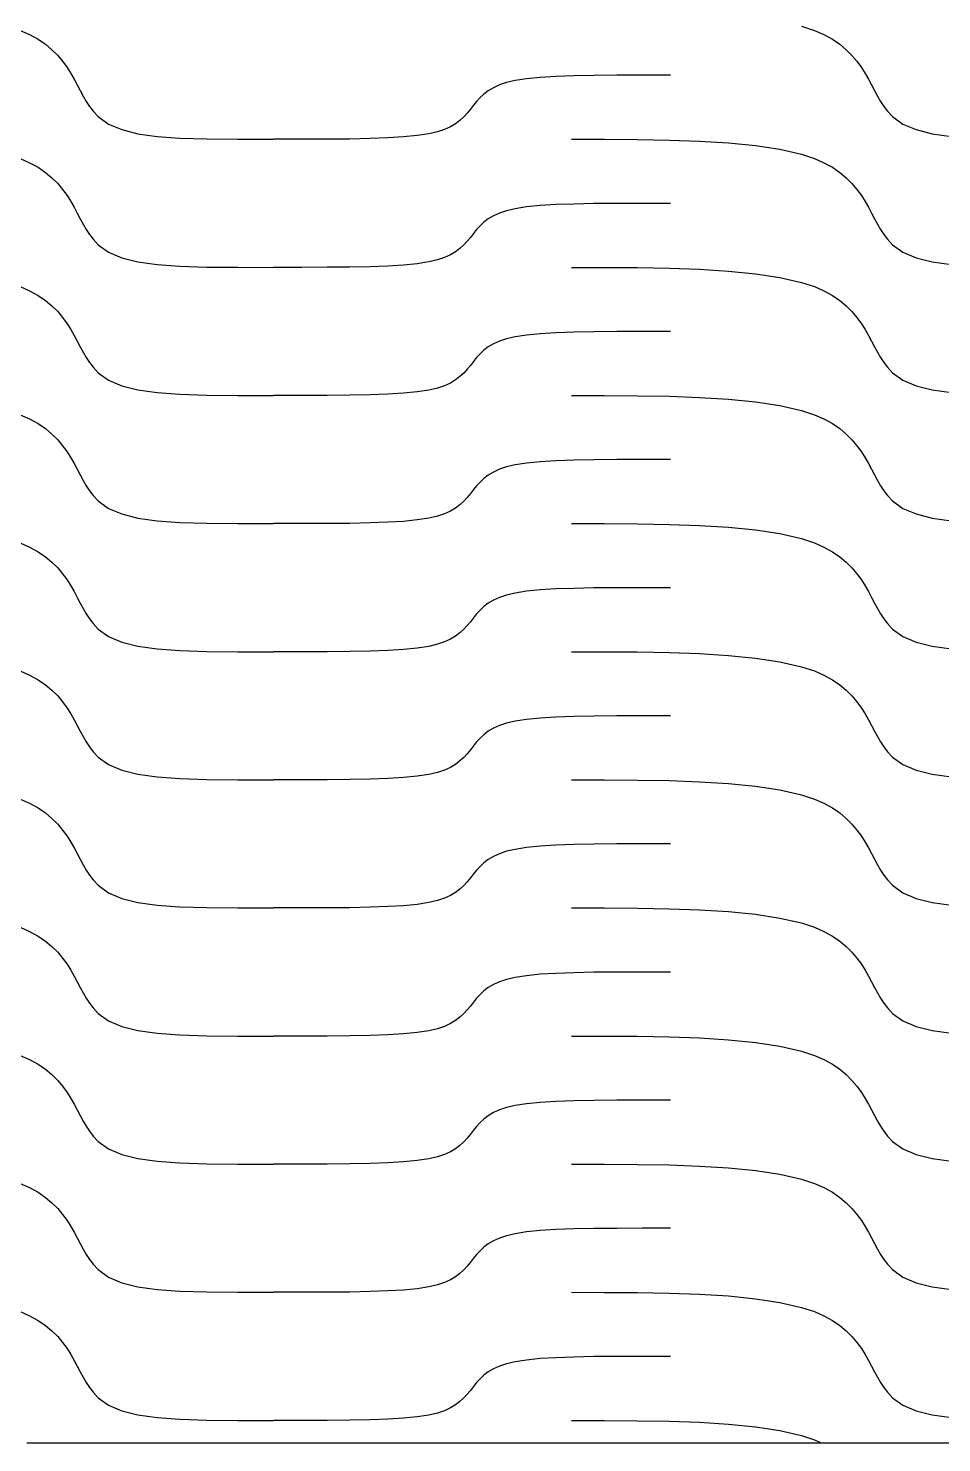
# Model space of a CAD drawing. Extents: x -53 to 53, y -74 to 74.
# Drawn here: x 3.99 to 28.14, y -73.79 to -36.39 of the extents above; entities that cross this region are included whole.
import ezdxf

# ---------------------------------------------------------------- set-up
doc = ezdxf.new("R2010")
doc.units = 0
doc.header["$MEASUREMENT"] = 0
doc.layers.get('0').update_dxf_attribs({"linetype": 'CONTINUOUS'})

msp = doc.modelspace()

# ---------------------------------------------------------------- linework, layer by layer
for p, q in [((3.775, -36.448), (4.029, -36.558)), ((4.029, -36.558), (4.252, -36.681)), ((24.434, -36.336), (24.775, -36.448)), ((24.775, -36.448), (25.029, -36.558)), ((25.029, -36.558), (25.252, -36.681)), ((4.252, -36.681), (4.448, -36.815)), ((4.448, -36.815), (4.62, -36.958)), ((4.62, -36.958), (4.77, -37.109)), ((25.252, -36.681), (25.448, -36.815)), ((25.448, -36.815), (25.62, -36.958)), ((25.62, -36.958), (25.77, -37.109)), ((4.77, -37.109), (4.902, -37.265)), ((4.902, -37.265), (5.018, -37.427)), ((25.77, -37.109), (25.902, -37.265)), ((25.902, -37.265), (26.018, -37.427)), ((5.018, -37.427), (5.117, -37.585)), ((5.117, -37.585), (5.205, -37.737)), ((5.205, -37.737), (5.287, -37.889)), ((17.168, -37.729), (16.861, -37.776)), ((17.527, -37.693), (17.168, -37.729)), ((17.941, -37.667), (17.527, -37.693)), ((18.413, -37.65), (17.941, -37.667)), ((18.948, -37.64), (18.413, -37.65)), ((19.55, -37.635), (18.948, -37.64)), ((20.222, -37.633), (19.55, -37.635)), ((20.969, -37.632), (20.222, -37.633)), ((26.018, -37.427), (26.117, -37.585)), ((26.117, -37.585), (26.205, -37.737)), ((26.205, -37.737), (26.287, -37.889)), ((5.287, -37.889), (5.367, -38.039)), ((5.367, -38.039), (5.446, -38.184)), ((16.038, -38.132), (15.937, -38.226)), ((16.155, -38.043), (16.038, -38.132)), ((16.29, -37.962), (16.155, -38.043)), ((16.448, -37.89), (16.29, -37.962)), ((16.633, -37.829), (16.448, -37.89)), ((16.861, -37.776), (16.633, -37.829)), ((26.287, -37.889), (26.367, -38.039)), ((26.367, -38.039), (26.446, -38.184)), ((5.446, -38.184), (5.527, -38.324)), ((5.527, -38.324), (5.614, -38.457)), ((5.614, -38.457), (5.708, -38.581)), ((15.762, -38.427), (15.681, -38.531)), ((15.846, -38.325), (15.762, -38.427)), ((15.937, -38.226), (15.846, -38.325)), ((26.446, -38.184), (26.527, -38.324)), ((26.527, -38.324), (26.614, -38.457)), ((26.614, -38.457), (26.708, -38.581)), ((5.708, -38.581), (5.844, -38.726)), ((5.844, -38.726), (6.118, -38.923)), ((15.405, -38.827), (15.289, -38.915)), ((15.507, -38.733), (15.405, -38.827)), ((15.598, -38.634), (15.507, -38.733)), ((15.681, -38.531), (15.598, -38.634)), ((26.708, -38.581), (26.844, -38.726)), ((26.844, -38.726), (27.118, -38.923)), ((6.118, -38.923), (6.463, -39.071)), ((6.463, -39.071), (6.887, -39.178)), ((6.887, -39.178), (7.397, -39.249)), ((7.397, -39.249), (8.003, -39.293)), ((13.916, -39.266), (13.502, -39.291)), ((14.275, -39.23), (13.916, -39.266)), ((14.582, -39.183), (14.275, -39.23)), ((14.811, -39.13), (14.582, -39.183)), ((14.995, -39.068), (14.811, -39.13)), ((15.153, -38.996), (14.995, -39.068)), ((15.289, -38.915), (15.153, -38.996)), ((27.118, -38.923), (27.463, -39.071)), ((27.463, -39.071), (27.887, -39.178)), ((27.887, -39.178), (28.397, -39.249)), ((8.003, -39.293), (8.712, -39.316)), ((8.712, -39.316), (9.533, -39.325)), ((9.533, -39.325), (10.475, -39.326)), ((11.221, -39.326), (10.475, -39.326)), ((11.893, -39.324), (11.221, -39.326)), ((12.495, -39.319), (11.893, -39.324)), ((13.03, -39.308), (12.495, -39.319)), ((13.502, -39.291), (13.03, -39.308)), ((18.356, -39.326), (19.229, -39.327)), ((19.229, -39.327), (20.092, -39.332)), ((20.092, -39.332), (20.933, -39.347)), ((20.933, -39.347), (21.741, -39.376)), ((21.741, -39.376), (22.506, -39.423)), ((22.506, -39.423), (23.217, -39.494)), ((23.217, -39.494), (23.863, -39.592)), ((23.863, -39.592), (24.434, -39.723)), ((3.775, -39.835), (4.029, -39.945)), ((4.029, -39.945), (4.252, -40.068)), ((24.434, -39.723), (24.775, -39.835)), ((24.775, -39.835), (25.029, -39.945)), ((25.029, -39.945), (25.252, -40.068)), ((4.252, -40.068), (4.448, -40.202)), ((4.448, -40.202), (4.62, -40.345)), ((4.62, -40.345), (4.77, -40.496)), ((25.252, -40.068), (25.448, -40.202)), ((25.448, -40.202), (25.62, -40.345)), ((25.62, -40.345), (25.77, -40.496)), ((4.77, -40.496), (4.902, -40.653)), ((4.902, -40.653), (5.018, -40.814)), ((25.77, -40.496), (25.902, -40.653)), ((25.902, -40.653), (26.018, -40.814)), ((5.018, -40.814), (5.117, -40.972)), ((5.117, -40.972), (5.205, -41.125)), ((5.205, -41.125), (5.287, -41.277)), ((17.168, -41.116), (16.861, -41.163)), ((17.527, -41.08), (17.168, -41.116)), ((17.941, -41.055), (17.527, -41.08)), ((18.413, -41.038), (17.941, -41.055)), ((18.948, -41.027), (18.413, -41.038)), ((19.55, -41.022), (18.948, -41.027)), ((20.222, -41.02), (19.55, -41.022)), ((20.969, -41.02), (20.222, -41.02)), ((26.018, -40.814), (26.117, -40.972)), ((26.117, -40.972), (26.205, -41.125)), ((26.205, -41.125), (26.287, -41.277)), ((5.287, -41.277), (5.367, -41.426)), ((5.367, -41.426), (5.446, -41.571)), ((16.155, -41.431), (16.038, -41.519)), ((16.29, -41.35), (16.155, -41.431)), ((16.448, -41.278), (16.29, -41.35)), ((16.633, -41.216), (16.448, -41.278)), ((16.861, -41.163), (16.633, -41.216)), ((26.287, -41.277), (26.367, -41.426)), ((26.367, -41.426), (26.446, -41.571)), ((5.446, -41.571), (5.527, -41.711)), ((5.527, -41.711), (5.614, -41.844)), ((5.614, -41.844), (5.708, -41.969)), ((15.762, -41.815), (15.681, -41.919)), ((15.846, -41.712), (15.762, -41.815)), ((15.937, -41.613), (15.846, -41.712)), ((16.038, -41.519), (15.937, -41.613)), ((26.446, -41.571), (26.527, -41.711)), ((26.527, -41.711), (26.614, -41.844)), ((26.614, -41.844), (26.708, -41.969)), ((5.708, -41.969), (5.844, -42.113)), ((5.844, -42.113), (6.118, -42.31)), ((15.405, -42.215), (15.289, -42.303)), ((15.507, -42.12), (15.405, -42.215)), ((15.598, -42.021), (15.507, -42.12)), ((15.681, -41.919), (15.598, -42.021)), ((26.708, -41.969), (26.844, -42.113)), ((26.844, -42.113), (27.118, -42.31)), ((6.118, -42.31), (6.463, -42.459)), ((6.463, -42.459), (6.887, -42.565)), ((6.887, -42.565), (7.397, -42.637)), ((14.275, -42.618), (13.916, -42.653)), ((14.582, -42.57), (14.275, -42.618)), ((14.811, -42.518), (14.582, -42.57)), ((14.995, -42.456), (14.811, -42.518)), ((15.153, -42.384), (14.995, -42.456)), ((15.289, -42.303), (15.153, -42.384)), ((27.118, -42.31), (27.463, -42.459)), ((27.463, -42.459), (27.887, -42.565)), ((27.887, -42.565), (28.397, -42.637)), ((7.397, -42.637), (8.003, -42.681)), ((8.003, -42.681), (8.712, -42.704)), ((8.712, -42.704), (9.533, -42.712)), ((9.533, -42.712), (10.475, -42.714)), ((11.221, -42.713), (10.475, -42.714)), ((11.893, -42.711), (11.221, -42.713)), ((12.495, -42.706), (11.893, -42.711)), ((13.03, -42.696), (12.495, -42.706)), ((13.502, -42.679), (13.03, -42.696)), ((13.916, -42.653), (13.502, -42.679)), ((18.356, -42.713), (19.229, -42.714)), ((19.229, -42.714), (20.092, -42.72)), ((20.092, -42.72), (20.933, -42.734)), ((20.933, -42.734), (21.741, -42.763)), ((21.741, -42.763), (22.506, -42.81)), ((22.506, -42.81), (23.217, -42.881)), ((23.217, -42.881), (23.863, -42.98)), ((23.863, -42.98), (24.434, -43.111)), ((3.775, -43.223), (4.029, -43.333)), ((4.029, -43.333), (4.252, -43.456)), ((24.434, -43.111), (24.775, -43.223)), ((24.775, -43.223), (25.029, -43.333)), ((25.029, -43.333), (25.252, -43.456)), ((4.252, -43.456), (4.448, -43.59)), ((4.448, -43.59), (4.62, -43.733)), ((4.62, -43.733), (4.77, -43.884)), ((25.252, -43.456), (25.448, -43.59)), ((25.448, -43.59), (25.62, -43.733)), ((25.62, -43.733), (25.77, -43.884)), ((4.77, -43.884), (4.902, -44.04)), ((4.902, -44.04), (5.018, -44.202)), ((25.77, -43.884), (25.902, -44.04)), ((25.902, -44.04), (26.018, -44.202)), ((5.018, -44.202), (5.117, -44.36)), ((5.117, -44.36), (5.205, -44.512)), ((17.527, -44.468), (17.168, -44.503)), ((17.941, -44.442), (17.527, -44.468)), ((18.413, -44.425), (17.941, -44.442)), ((18.948, -44.415), (18.413, -44.425)), ((19.55, -44.41), (18.948, -44.415)), ((20.222, -44.408), (19.55, -44.41)), ((20.969, -44.407), (20.222, -44.408)), ((26.018, -44.202), (26.117, -44.36)), ((26.117, -44.36), (26.205, -44.512)), ((5.205, -44.512), (5.287, -44.664)), ((5.287, -44.664), (5.367, -44.814)), ((5.367, -44.814), (5.446, -44.959)), ((16.155, -44.818), (16.038, -44.906)), ((16.29, -44.737), (16.155, -44.818)), ((16.448, -44.665), (16.29, -44.737)), ((16.633, -44.603), (16.448, -44.665)), ((16.861, -44.551), (16.633, -44.603)), ((17.168, -44.503), (16.861, -44.551)), ((26.205, -44.512), (26.287, -44.664)), ((26.287, -44.664), (26.367, -44.814)), ((26.367, -44.814), (26.446, -44.959)), ((5.446, -44.959), (5.527, -45.099)), ((5.527, -45.099), (5.614, -45.232)), ((5.614, -45.232), (5.708, -45.356)), ((15.762, -45.202), (15.681, -45.306)), ((15.846, -45.1), (15.762, -45.202)), ((15.937, -45.001), (15.846, -45.1)), ((16.038, -44.906), (15.937, -45.001)), ((26.446, -44.959), (26.527, -45.099)), ((26.527, -45.099), (26.614, -45.232)), ((26.614, -45.232), (26.708, -45.356)), ((5.708, -45.356), (5.844, -45.501)), ((5.844, -45.501), (6.118, -45.698)), ((15.405, -45.602), (15.289, -45.69)), ((15.507, -45.508), (15.405, -45.602)), ((15.598, -45.408), (15.507, -45.508)), ((15.681, -45.306), (15.598, -45.408)), ((26.708, -45.356), (26.844, -45.501)), ((26.844, -45.501), (27.118, -45.698)), ((6.118, -45.698), (6.463, -45.846)), ((6.463, -45.846), (6.887, -45.953)), ((6.887, -45.953), (7.397, -46.024)), ((14.582, -45.958), (14.275, -46.005)), ((14.811, -45.905), (14.582, -45.958)), ((14.995, -45.843), (14.811, -45.905)), ((15.153, -45.771), (14.995, -45.843)), ((15.289, -45.69), (15.153, -45.771)), ((27.118, -45.698), (27.463, -45.846)), ((27.463, -45.846), (27.887, -45.953)), ((27.887, -45.953), (28.397, -46.024)), ((7.397, -46.024), (8.003, -46.068)), ((8.003, -46.068), (8.712, -46.091)), ((8.712, -46.091), (9.533, -46.1)), ((9.533, -46.1), (10.475, -46.101)), ((11.221, -46.101), (10.475, -46.101)), ((11.893, -46.099), (11.221, -46.101)), ((12.495, -46.094), (11.893, -46.099)), ((13.03, -46.083), (12.495, -46.094)), ((13.502, -46.066), (13.03, -46.083)), ((13.916, -46.041), (13.502, -46.066)), ((14.275, -46.005), (13.916, -46.041)), ((18.356, -46.101), (19.229, -46.102)), ((19.229, -46.102), (20.092, -46.107)), ((20.092, -46.107), (20.933, -46.122)), ((20.933, -46.122), (21.741, -46.15)), ((21.741, -46.15), (22.506, -46.198)), ((22.506, -46.198), (23.217, -46.268)), ((23.217, -46.268), (23.863, -46.367)), ((23.863, -46.367), (24.434, -46.498)), ((3.775, -46.61), (4.029, -46.72)), ((4.029, -46.72), (4.252, -46.843)), ((24.434, -46.498), (24.775, -46.61)), ((24.775, -46.61), (25.029, -46.72)), ((25.029, -46.72), (25.252, -46.843)), ((4.252, -46.843), (4.448, -46.977)), ((4.448, -46.977), (4.62, -47.12)), ((4.62, -47.12), (4.77, -47.271)), ((25.252, -46.843), (25.448, -46.977)), ((25.448, -46.977), (25.62, -47.12)), ((25.62, -47.12), (25.77, -47.271)), ((4.77, -47.271), (4.902, -47.428)), ((4.902, -47.428), (5.018, -47.589)), ((25.77, -47.271), (25.902, -47.428)), ((25.902, -47.428), (26.018, -47.589)), ((5.018, -47.589), (5.117, -47.747)), ((5.117, -47.747), (5.205, -47.9)), ((17.527, -47.855), (17.168, -47.891)), ((17.941, -47.83), (17.527, -47.855)), ((18.413, -47.813), (17.941, -47.83)), ((18.948, -47.802), (18.413, -47.813)), ((19.55, -47.797), (18.948, -47.802)), ((20.222, -47.795), (19.55, -47.797)), ((20.969, -47.795), (20.222, -47.795)), ((26.018, -47.589), (26.117, -47.747)), ((26.117, -47.747), (26.205, -47.9)), ((5.205, -47.9), (5.287, -48.052)), ((5.287, -48.052), (5.367, -48.201)), ((5.367, -48.201), (5.446, -48.346)), ((16.155, -48.206), (16.038, -48.294)), ((16.29, -48.125), (16.155, -48.206)), ((16.448, -48.053), (16.29, -48.125)), ((16.633, -47.991), (16.448, -48.053)), ((16.861, -47.938), (16.633, -47.991)), ((17.168, -47.891), (16.861, -47.938)), ((26.205, -47.9), (26.287, -48.052)), ((26.287, -48.052), (26.367, -48.201)), ((26.367, -48.201), (26.446, -48.346)), ((5.446, -48.346), (5.527, -48.486)), ((5.527, -48.486), (5.614, -48.619)), ((15.762, -48.59), (15.681, -48.694)), ((15.846, -48.487), (15.762, -48.59)), ((15.937, -48.388), (15.846, -48.487)), ((16.038, -48.294), (15.937, -48.388)), ((26.446, -48.346), (26.527, -48.486)), ((26.527, -48.486), (26.614, -48.619)), ((5.614, -48.619), (5.708, -48.744)), ((5.708, -48.744), (5.844, -48.888)), ((5.844, -48.888), (6.118, -49.085)), ((15.405, -48.989), (15.289, -49.078)), ((15.507, -48.895), (15.405, -48.989)), ((15.598, -48.796), (15.507, -48.895)), ((15.681, -48.694), (15.598, -48.796)), ((26.614, -48.619), (26.708, -48.744)), ((26.708, -48.744), (26.844, -48.888)), ((26.844, -48.888), (27.118, -49.085)), ((6.118, -49.085), (6.463, -49.233)), ((6.463, -49.233), (6.887, -49.34)), ((6.887, -49.34), (7.397, -49.412)), ((14.582, -49.345), (14.275, -49.392)), ((14.811, -49.292), (14.582, -49.345)), ((14.995, -49.231), (14.811, -49.292)), ((15.153, -49.159), (14.995, -49.231)), ((15.289, -49.078), (15.153, -49.159)), ((27.118, -49.085), (27.463, -49.233)), ((27.463, -49.233), (27.887, -49.34)), ((27.887, -49.34), (28.397, -49.412)), ((7.397, -49.412), (8.003, -49.456)), ((8.003, -49.456), (8.712, -49.479)), ((8.712, -49.479), (9.533, -49.487)), ((9.533, -49.487), (10.475, -49.489)), ((11.221, -49.488), (10.475, -49.489)), ((11.893, -49.486), (11.221, -49.488)), ((12.495, -49.481), (11.893, -49.486)), ((13.03, -49.471), (12.495, -49.481)), ((13.502, -49.454), (13.03, -49.471)), ((13.916, -49.428), (13.502, -49.454)), ((14.275, -49.392), (13.916, -49.428)), ((18.356, -49.488), (19.229, -49.489)), ((19.229, -49.489), (20.092, -49.494)), ((20.092, -49.494), (20.933, -49.509)), ((20.933, -49.509), (21.741, -49.538)), ((21.741, -49.538), (22.506, -49.585)), ((22.506, -49.585), (23.217, -49.656)), ((23.217, -49.656), (23.863, -49.754)), ((3.775, -49.997), (4.029, -50.108)), ((4.029, -50.108), (4.252, -50.231)), ((23.863, -49.754), (24.434, -49.886)), ((24.434, -49.886), (24.775, -49.997)), ((24.775, -49.997), (25.029, -50.108)), ((25.029, -50.108), (25.252, -50.231)), ((4.252, -50.231), (4.448, -50.364)), ((4.448, -50.364), (4.62, -50.508)), ((25.252, -50.231), (25.448, -50.364)), ((25.448, -50.364), (25.62, -50.508)), ((4.62, -50.508), (4.77, -50.658)), ((4.77, -50.658), (4.902, -50.815)), ((4.902, -50.815), (5.018, -50.976)), ((25.62, -50.508), (25.77, -50.658)), ((25.77, -50.658), (25.902, -50.815)), ((25.902, -50.815), (26.018, -50.976)), ((5.018, -50.976), (5.117, -51.134)), ((5.117, -51.134), (5.205, -51.287)), ((17.941, -51.217), (17.527, -51.243)), ((18.413, -51.2), (17.941, -51.217)), ((18.948, -51.19), (18.413, -51.2)), ((19.55, -51.184), (18.948, -51.19)), ((20.222, -51.182), (19.55, -51.184)), ((20.969, -51.182), (20.222, -51.182)), ((26.018, -50.976), (26.117, -51.134)), ((26.117, -51.134), (26.205, -51.287)), ((5.205, -51.287), (5.287, -51.439)), ((5.287, -51.439), (5.367, -51.588)), ((5.367, -51.588), (5.446, -51.734)), ((16.155, -51.593), (16.038, -51.681)), ((16.29, -51.512), (16.155, -51.593)), ((16.448, -51.44), (16.29, -51.512)), ((16.633, -51.378), (16.448, -51.44)), ((16.861, -51.326), (16.633, -51.378)), ((17.168, -51.278), (16.861, -51.326)), ((17.527, -51.243), (17.168, -51.278)), ((26.205, -51.287), (26.287, -51.439)), ((26.287, -51.439), (26.367, -51.588)), ((26.367, -51.588), (26.446, -51.734)), ((5.446, -51.734), (5.527, -51.874)), ((5.527, -51.874), (5.614, -52.007)), ((15.762, -51.977), (15.681, -52.081)), ((15.846, -51.875), (15.762, -51.977)), ((15.937, -51.776), (15.846, -51.875)), ((16.038, -51.681), (15.937, -51.776)), ((26.446, -51.734), (26.527, -51.874)), ((26.527, -51.874), (26.614, -52.007)), ((5.614, -52.007), (5.708, -52.131)), ((5.708, -52.131), (5.844, -52.276)), ((5.844, -52.276), (6.118, -52.473)), ((15.507, -52.282), (15.405, -52.377)), ((15.598, -52.183), (15.507, -52.282)), ((15.681, -52.081), (15.598, -52.183)), ((26.614, -52.007), (26.708, -52.131)), ((26.708, -52.131), (26.844, -52.276)), ((26.844, -52.276), (27.118, -52.473)), ((6.118, -52.473), (6.463, -52.621)), ((6.463, -52.621), (6.887, -52.728)), ((6.887, -52.728), (7.397, -52.799)), ((14.811, -52.68), (14.582, -52.733)), ((14.995, -52.618), (14.811, -52.68)), ((15.153, -52.546), (14.995, -52.618)), ((15.289, -52.465), (15.153, -52.546)), ((15.405, -52.377), (15.289, -52.465)), ((27.118, -52.473), (27.463, -52.621)), ((27.463, -52.621), (27.887, -52.728)), ((27.887, -52.728), (28.397, -52.799)), ((7.397, -52.799), (8.003, -52.843)), ((8.003, -52.843), (8.712, -52.866)), ((8.712, -52.866), (9.533, -52.875)), ((9.533, -52.875), (10.475, -52.876)), ((11.221, -52.876), (10.475, -52.876)), ((11.893, -52.874), (11.221, -52.876)), ((12.495, -52.868), (11.893, -52.874)), ((13.03, -52.858), (12.495, -52.868)), ((13.502, -52.841), (13.03, -52.858)), ((13.916, -52.815), (13.502, -52.841)), ((14.275, -52.78), (13.916, -52.815)), ((14.582, -52.733), (14.275, -52.78)), ((18.356, -52.876), (19.229, -52.876)), ((19.229, -52.876), (20.092, -52.882)), ((20.092, -52.882), (20.933, -52.897)), ((20.933, -52.897), (21.741, -52.925)), ((21.741, -52.925), (22.506, -52.973)), ((22.506, -52.973), (23.217, -53.043)), ((23.217, -53.043), (23.863, -53.142)), ((3.775, -53.385), (4.029, -53.495)), ((23.863, -53.142), (24.434, -53.273)), ((24.434, -53.273), (24.775, -53.385)), ((24.775, -53.385), (25.029, -53.495)), ((4.029, -53.495), (4.252, -53.618)), ((4.252, -53.618), (4.448, -53.752)), ((4.448, -53.752), (4.62, -53.895)), ((25.029, -53.495), (25.252, -53.618)), ((25.252, -53.618), (25.448, -53.752)), ((25.448, -53.752), (25.62, -53.895)), ((4.62, -53.895), (4.77, -54.046)), ((4.77, -54.046), (4.902, -54.203)), ((4.902, -54.203), (5.018, -54.364)), ((25.62, -53.895), (25.77, -54.046)), ((25.77, -54.046), (25.902, -54.203)), ((25.902, -54.203), (26.018, -54.364)), ((5.018, -54.364), (5.117, -54.522)), ((5.117, -54.522), (5.205, -54.675)), ((18.413, -54.588), (17.941, -54.605)), ((18.948, -54.577), (18.413, -54.588)), ((19.55, -54.572), (18.948, -54.577)), ((20.222, -54.57), (19.55, -54.572)), ((20.969, -54.57), (20.222, -54.57)), ((26.018, -54.364), (26.117, -54.522)), ((26.117, -54.522), (26.205, -54.675)), ((5.205, -54.675), (5.287, -54.827)), ((5.287, -54.827), (5.367, -54.976)), ((16.29, -54.9), (16.155, -54.98)), ((16.448, -54.828), (16.29, -54.9)), ((16.633, -54.766), (16.448, -54.828)), ((16.861, -54.713), (16.633, -54.766)), ((17.168, -54.666), (16.861, -54.713)), ((17.527, -54.63), (17.168, -54.666)), ((17.941, -54.605), (17.527, -54.63)), ((26.205, -54.675), (26.287, -54.827)), ((26.287, -54.827), (26.367, -54.976)), ((5.367, -54.976), (5.446, -55.121)), ((5.446, -55.121), (5.527, -55.261)), ((5.527, -55.261), (5.614, -55.394)), ((15.846, -55.262), (15.762, -55.365)), ((15.937, -55.163), (15.846, -55.262)), ((16.038, -55.069), (15.937, -55.163)), ((16.155, -54.98), (16.038, -55.069)), ((26.367, -54.976), (26.446, -55.121)), ((26.446, -55.121), (26.527, -55.261)), ((26.527, -55.261), (26.614, -55.394)), ((5.614, -55.394), (5.708, -55.519)), ((5.708, -55.519), (5.844, -55.663)), ((5.844, -55.663), (6.118, -55.86)), ((15.507, -55.67), (15.405, -55.764)), ((15.598, -55.571), (15.507, -55.67)), ((15.681, -55.468), (15.598, -55.571)), ((15.762, -55.365), (15.681, -55.468)), ((26.614, -55.394), (26.708, -55.519)), ((26.708, -55.519), (26.844, -55.663)), ((26.844, -55.663), (27.118, -55.86)), ((6.118, -55.86), (6.463, -56.008)), ((6.463, -56.008), (6.887, -56.115)), ((14.811, -56.067), (14.582, -56.12)), ((14.995, -56.006), (14.811, -56.067)), ((15.153, -55.934), (14.995, -56.006)), ((15.289, -55.853), (15.153, -55.934)), ((15.405, -55.764), (15.289, -55.853)), ((27.118, -55.86), (27.463, -56.008)), ((27.463, -56.008), (27.887, -56.115)), ((6.887, -56.115), (7.397, -56.187)), ((7.397, -56.187), (8.003, -56.231)), ((8.003, -56.231), (8.712, -56.253)), ((8.712, -56.253), (9.533, -56.262)), ((9.533, -56.262), (10.475, -56.263)), ((11.221, -56.263), (10.475, -56.263)), ((11.893, -56.261), (11.221, -56.263)), ((12.495, -56.256), (11.893, -56.261)), ((13.03, -56.246), (12.495, -56.256)), ((13.502, -56.228), (13.03, -56.246)), ((13.916, -56.203), (13.502, -56.228)), ((14.275, -56.167), (13.916, -56.203)), ((14.582, -56.12), (14.275, -56.167)), ((18.356, -56.263), (19.229, -56.264)), ((19.229, -56.264), (20.092, -56.269)), ((20.092, -56.269), (20.933, -56.284)), ((20.933, -56.284), (21.741, -56.313)), ((21.741, -56.313), (22.506, -56.36)), ((22.506, -56.36), (23.217, -56.431)), ((23.217, -56.431), (23.863, -56.529)), ((27.887, -56.115), (28.397, -56.187)), ((3.775, -56.772), (4.029, -56.883)), ((23.863, -56.529), (24.434, -56.661)), ((24.434, -56.661), (24.775, -56.772)), ((24.775, -56.772), (25.029, -56.883)), ((4.029, -56.883), (4.252, -57.006)), ((4.252, -57.006), (4.448, -57.139)), ((4.448, -57.139), (4.62, -57.283)), ((25.029, -56.883), (25.252, -57.006)), ((25.252, -57.006), (25.448, -57.139)), ((25.448, -57.139), (25.62, -57.283)), ((4.62, -57.283), (4.77, -57.433)), ((4.77, -57.433), (4.902, -57.59)), ((4.902, -57.59), (5.018, -57.751)), ((25.62, -57.283), (25.77, -57.433)), ((25.77, -57.433), (25.902, -57.59)), ((25.902, -57.59), (26.018, -57.751)), ((5.018, -57.751), (5.117, -57.909)), ((5.117, -57.909), (5.205, -58.062)), ((18.948, -57.965), (18.413, -57.975)), ((19.55, -57.959), (18.948, -57.965)), ((20.222, -57.957), (19.55, -57.959)), ((20.969, -57.957), (20.222, -57.957)), ((26.018, -57.751), (26.117, -57.909)), ((26.117, -57.909), (26.205, -58.062)), ((5.205, -58.062), (5.287, -58.214)), ((5.287, -58.214), (5.367, -58.363)), ((16.29, -58.287), (16.155, -58.368)), ((16.448, -58.215), (16.29, -58.287)), ((16.633, -58.153), (16.448, -58.215)), ((16.861, -58.101), (16.633, -58.153)), ((17.168, -58.053), (16.861, -58.101)), ((17.527, -58.018), (17.168, -58.053)), ((17.941, -57.992), (17.527, -58.018)), ((18.413, -57.975), (17.941, -57.992)), ((26.205, -58.062), (26.287, -58.214)), ((26.287, -58.214), (26.367, -58.363)), ((5.367, -58.363), (5.446, -58.509)), ((5.446, -58.509), (5.527, -58.649)), ((5.527, -58.649), (5.614, -58.782)), ((15.846, -58.65), (15.762, -58.752)), ((15.937, -58.551), (15.846, -58.65)), ((16.038, -58.456), (15.937, -58.551)), ((16.155, -58.368), (16.038, -58.456)), ((26.367, -58.363), (26.446, -58.509)), ((26.446, -58.509), (26.527, -58.649)), ((26.527, -58.649), (26.614, -58.782)), ((5.614, -58.782), (5.708, -58.906)), ((5.708, -58.906), (5.844, -59.051)), ((5.844, -59.051), (6.118, -59.248)), ((15.507, -59.057), (15.405, -59.152)), ((15.598, -58.958), (15.507, -59.057)), ((15.681, -58.856), (15.598, -58.958)), ((15.762, -58.752), (15.681, -58.856)), ((26.614, -58.782), (26.708, -58.906)), ((26.708, -58.906), (26.844, -59.051)), ((26.844, -59.051), (27.118, -59.248)), ((6.118, -59.248), (6.463, -59.396)), ((6.463, -59.396), (6.887, -59.502)), ((14.811, -59.455), (14.582, -59.507)), ((14.995, -59.393), (14.811, -59.455)), ((15.153, -59.321), (14.995, -59.393)), ((15.289, -59.24), (15.153, -59.321)), ((15.405, -59.152), (15.289, -59.24)), ((27.118, -59.248), (27.463, -59.396)), ((27.463, -59.396), (27.887, -59.502)), ((6.887, -59.502), (7.397, -59.574)), ((7.397, -59.574), (8.003, -59.618)), ((8.003, -59.618), (8.712, -59.641)), ((8.712, -59.641), (9.533, -59.65)), ((9.533, -59.65), (10.475, -59.651)), ((11.221, -59.651), (10.475, -59.651)), ((11.893, -59.649), (11.221, -59.651)), ((12.495, -59.643), (11.893, -59.649)), ((13.03, -59.633), (12.495, -59.643)), ((13.502, -59.616), (13.03, -59.633)), ((13.916, -59.59), (13.502, -59.616)), ((14.275, -59.555), (13.916, -59.59)), ((14.582, -59.507), (14.275, -59.555)), ((18.356, -59.651), (19.229, -59.651)), ((19.229, -59.651), (20.092, -59.657)), ((20.092, -59.657), (20.933, -59.672)), ((20.933, -59.672), (21.741, -59.7)), ((21.741, -59.7), (22.506, -59.748)), ((22.506, -59.748), (23.217, -59.818)), ((23.217, -59.818), (23.863, -59.917)), ((27.887, -59.502), (28.397, -59.574)), ((3.775, -60.16), (4.029, -60.27)), ((23.863, -59.917), (24.434, -60.048)), ((24.434, -60.048), (24.775, -60.16)), ((24.775, -60.16), (25.029, -60.27)), ((4.029, -60.27), (4.252, -60.393)), ((4.252, -60.393), (4.448, -60.527)), ((4.448, -60.527), (4.62, -60.67)), ((25.029, -60.27), (25.252, -60.393)), ((25.252, -60.393), (25.448, -60.527)), ((25.448, -60.527), (25.62, -60.67)), ((4.62, -60.67), (4.77, -60.821)), ((4.77, -60.821), (4.902, -60.978)), ((25.62, -60.67), (25.77, -60.821)), ((25.77, -60.821), (25.902, -60.978)), ((4.902, -60.978), (5.018, -61.139)), ((5.018, -61.139), (5.117, -61.297)), ((5.117, -61.297), (5.205, -61.45)), ((25.902, -60.978), (26.018, -61.139)), ((26.018, -61.139), (26.117, -61.297)), ((26.117, -61.297), (26.205, -61.45)), ((5.205, -61.45), (5.287, -61.601)), ((5.287, -61.601), (5.367, -61.751)), ((16.29, -61.675), (16.155, -61.755)), ((16.448, -61.603), (16.29, -61.675)), ((16.633, -61.541), (16.448, -61.603)), ((16.861, -61.488), (16.633, -61.541)), ((17.168, -61.441), (16.861, -61.488)), ((17.527, -61.405), (17.168, -61.441)), ((17.941, -61.38), (17.527, -61.405)), ((18.413, -61.363), (17.941, -61.38)), ((18.948, -61.352), (18.413, -61.363)), ((19.55, -61.347), (18.948, -61.352)), ((20.222, -61.345), (19.55, -61.347)), ((20.969, -61.345), (20.222, -61.345)), ((26.205, -61.45), (26.287, -61.601)), ((26.287, -61.601), (26.367, -61.751)), ((5.367, -61.751), (5.446, -61.896)), ((5.446, -61.896), (5.527, -62.036)), ((5.527, -62.036), (5.614, -62.169)), ((15.846, -62.037), (15.762, -62.139)), ((15.937, -61.938), (15.846, -62.037)), ((16.038, -61.844), (15.937, -61.938)), ((16.155, -61.755), (16.038, -61.844)), ((26.367, -61.751), (26.446, -61.896)), ((26.446, -61.896), (26.527, -62.036)), ((26.527, -62.036), (26.614, -62.169)), ((5.614, -62.169), (5.708, -62.294)), ((5.708, -62.294), (5.844, -62.438)), ((5.844, -62.438), (6.118, -62.635)), ((15.507, -62.445), (15.405, -62.539)), ((15.598, -62.346), (15.507, -62.445)), ((15.681, -62.243), (15.598, -62.346)), ((15.762, -62.139), (15.681, -62.243)), ((26.614, -62.169), (26.708, -62.294)), ((26.708, -62.294), (26.844, -62.438)), ((26.844, -62.438), (27.118, -62.635)), ((6.118, -62.635), (6.463, -62.783)), ((6.463, -62.783), (6.887, -62.89)), ((14.995, -62.781), (14.811, -62.842)), ((15.153, -62.708), (14.995, -62.781)), ((15.289, -62.628), (15.153, -62.708)), ((15.405, -62.539), (15.289, -62.628)), ((27.118, -62.635), (27.463, -62.783)), ((27.463, -62.783), (27.887, -62.89)), ((6.887, -62.89), (7.397, -62.962)), ((7.397, -62.962), (8.003, -63.006)), ((8.003, -63.006), (8.712, -63.028)), ((8.712, -63.028), (9.533, -63.037)), ((9.533, -63.037), (10.475, -63.038)), ((11.221, -63.038), (10.475, -63.038)), ((11.893, -63.036), (11.221, -63.038)), ((12.495, -63.031), (11.893, -63.036)), ((13.03, -63.02), (12.495, -63.031)), ((13.502, -63.003), (13.03, -63.02)), ((13.916, -62.978), (13.502, -63.003)), ((14.275, -62.942), (13.916, -62.978)), ((14.582, -62.895), (14.275, -62.942)), ((14.811, -62.842), (14.582, -62.895)), ((18.356, -63.038), (19.229, -63.039)), ((19.229, -63.039), (20.092, -63.044)), ((20.092, -63.044), (20.933, -63.059)), ((20.933, -63.059), (21.741, -63.088)), ((21.741, -63.088), (22.506, -63.135)), ((22.506, -63.135), (23.217, -63.206)), ((27.887, -62.89), (28.397, -62.962)), ((3.775, -63.547), (4.029, -63.658)), ((23.217, -63.206), (23.863, -63.304)), ((23.863, -63.304), (24.434, -63.435)), ((24.434, -63.435), (24.775, -63.547)), ((24.775, -63.547), (25.029, -63.658)), ((4.029, -63.658), (4.252, -63.78)), ((4.252, -63.78), (4.448, -63.914)), ((4.448, -63.914), (4.62, -64.057)), ((25.029, -63.658), (25.252, -63.78)), ((25.252, -63.78), (25.448, -63.914)), ((25.448, -63.914), (25.62, -64.057)), ((4.62, -64.057), (4.77, -64.208)), ((4.77, -64.208), (4.902, -64.365)), ((25.62, -64.057), (25.77, -64.208)), ((25.77, -64.208), (25.902, -64.365)), ((4.902, -64.365), (5.018, -64.526)), ((5.018, -64.526), (5.117, -64.684)), ((5.117, -64.684), (5.205, -64.837)), ((25.902, -64.365), (26.018, -64.526)), ((26.018, -64.526), (26.117, -64.684)), ((26.117, -64.684), (26.205, -64.837)), ((5.205, -64.837), (5.287, -64.989)), ((5.287, -64.989), (5.367, -65.138)), ((16.29, -65.062), (16.155, -65.143)), ((16.448, -64.99), (16.29, -65.062)), ((16.633, -64.928), (16.448, -64.99)), ((16.861, -64.876), (16.633, -64.928)), ((17.168, -64.828), (16.861, -64.876)), ((17.527, -64.793), (17.168, -64.828)), ((17.941, -64.767), (17.527, -64.793)), ((18.413, -64.75), (17.941, -64.767)), ((18.948, -64.74), (18.413, -64.75)), ((19.55, -64.734), (18.948, -64.74)), ((20.222, -64.732), (19.55, -64.734)), ((20.969, -64.732), (20.222, -64.732)), ((26.205, -64.837), (26.287, -64.989)), ((26.287, -64.989), (26.367, -65.138)), ((5.367, -65.138), (5.446, -65.284)), ((5.446, -65.284), (5.527, -65.423)), ((5.527, -65.423), (5.614, -65.556)), ((15.846, -65.425), (15.762, -65.527)), ((15.937, -65.326), (15.846, -65.425)), ((16.038, -65.231), (15.937, -65.326)), ((16.155, -65.143), (16.038, -65.231)), ((26.367, -65.138), (26.446, -65.284)), ((26.446, -65.284), (26.527, -65.423)), ((26.527, -65.423), (26.614, -65.556)), ((5.614, -65.556), (5.708, -65.681)), ((5.708, -65.681), (5.844, -65.826)), ((15.598, -65.733), (15.507, -65.832)), ((15.681, -65.631), (15.598, -65.733)), ((15.762, -65.527), (15.681, -65.631)), ((26.614, -65.556), (26.708, -65.681)), ((26.708, -65.681), (26.844, -65.826)), ((5.844, -65.826), (6.118, -66.022)), ((6.118, -66.022), (6.463, -66.171)), ((6.463, -66.171), (6.887, -66.277)), ((14.995, -66.168), (14.811, -66.23)), ((15.153, -66.096), (14.995, -66.168)), ((15.289, -66.015), (15.153, -66.096)), ((15.405, -65.927), (15.289, -66.015)), ((15.507, -65.832), (15.405, -65.927)), ((26.844, -65.826), (27.118, -66.022)), ((27.118, -66.022), (27.463, -66.171)), ((27.463, -66.171), (27.887, -66.277)), ((6.887, -66.277), (7.397, -66.349)), ((7.397, -66.349), (8.003, -66.393)), ((8.003, -66.393), (8.712, -66.416)), ((8.712, -66.416), (9.533, -66.424)), ((9.533, -66.424), (10.475, -66.426)), ((11.221, -66.426), (10.475, -66.426)), ((11.893, -66.424), (11.221, -66.426)), ((12.495, -66.418), (11.893, -66.424)), ((13.03, -66.408), (12.495, -66.418)), ((13.502, -66.391), (13.03, -66.408)), ((13.916, -66.365), (13.502, -66.391)), ((14.275, -66.33), (13.916, -66.365)), ((14.582, -66.282), (14.275, -66.33)), ((14.811, -66.23), (14.582, -66.282)), ((18.356, -66.426), (19.229, -66.426)), ((19.229, -66.426), (20.092, -66.432)), ((20.092, -66.432), (20.933, -66.446)), ((20.933, -66.446), (21.741, -66.475)), ((21.741, -66.475), (22.506, -66.523)), ((22.506, -66.523), (23.217, -66.593)), ((27.887, -66.277), (28.397, -66.349)), ((3.775, -66.935), (4.029, -67.045)), ((23.217, -66.593), (23.863, -66.692)), ((23.863, -66.692), (24.434, -66.823)), ((24.434, -66.823), (24.775, -66.935)), ((24.775, -66.935), (25.029, -67.045)), ((4.029, -67.045), (4.252, -67.168)), ((4.252, -67.168), (4.448, -67.302)), ((4.448, -67.302), (4.62, -67.445)), ((25.029, -67.045), (25.252, -67.168)), ((25.252, -67.168), (25.448, -67.302)), ((25.448, -67.302), (25.62, -67.445)), ((4.62, -67.445), (4.77, -67.596)), ((4.77, -67.596), (4.902, -67.753)), ((25.62, -67.445), (25.77, -67.596)), ((25.77, -67.596), (25.902, -67.753)), ((4.902, -67.753), (5.018, -67.914)), ((5.018, -67.914), (5.117, -68.072)), ((25.902, -67.753), (26.018, -67.914)), ((26.018, -67.914), (26.117, -68.072)), ((5.117, -68.072), (5.205, -68.225)), ((5.205, -68.225), (5.287, -68.376)), ((5.287, -68.376), (5.367, -68.526)), ((16.448, -68.377), (16.29, -68.449)), ((16.633, -68.316), (16.448, -68.377)), ((16.861, -68.263), (16.633, -68.316)), ((17.168, -68.216), (16.861, -68.263)), ((17.527, -68.18), (17.168, -68.216)), ((17.941, -68.155), (17.527, -68.18)), ((18.413, -68.137), (17.941, -68.155)), ((18.948, -68.127), (18.413, -68.137)), ((19.55, -68.122), (18.948, -68.127)), ((20.222, -68.12), (19.55, -68.122)), ((20.969, -68.119), (20.222, -68.12)), ((26.117, -68.072), (26.205, -68.225)), ((26.205, -68.225), (26.287, -68.376)), ((26.287, -68.376), (26.367, -68.526)), ((5.367, -68.526), (5.446, -68.671)), ((5.446, -68.671), (5.527, -68.811)), ((5.527, -68.811), (5.614, -68.944)), ((15.937, -68.713), (15.846, -68.812)), ((16.038, -68.619), (15.937, -68.713)), ((16.155, -68.53), (16.038, -68.619)), ((16.29, -68.449), (16.155, -68.53)), ((26.367, -68.526), (26.446, -68.671)), ((26.446, -68.671), (26.527, -68.811)), ((26.527, -68.811), (26.614, -68.944)), ((5.614, -68.944), (5.708, -69.068)), ((5.708, -69.068), (5.844, -69.213)), ((15.598, -69.121), (15.507, -69.22)), ((15.681, -69.018), (15.598, -69.121)), ((15.762, -68.914), (15.681, -69.018)), ((15.846, -68.812), (15.762, -68.914)), ((26.614, -68.944), (26.708, -69.068)), ((26.708, -69.068), (26.844, -69.213)), ((5.844, -69.213), (6.118, -69.41)), ((6.118, -69.41), (6.463, -69.558)), ((6.463, -69.558), (6.887, -69.665)), ((14.995, -69.555), (14.811, -69.617)), ((15.153, -69.483), (14.995, -69.555)), ((15.289, -69.403), (15.153, -69.483)), ((15.405, -69.314), (15.289, -69.403)), ((15.507, -69.22), (15.405, -69.314)), ((26.844, -69.213), (27.118, -69.41)), ((27.118, -69.41), (27.463, -69.558)), ((27.463, -69.558), (27.887, -69.665)), ((6.887, -69.665), (7.397, -69.737)), ((7.397, -69.737), (8.003, -69.78)), ((8.003, -69.78), (8.712, -69.803)), ((8.712, -69.803), (9.533, -69.812)), ((9.533, -69.812), (10.475, -69.813)), ((11.221, -69.813), (10.475, -69.813)), ((11.893, -69.811), (11.221, -69.813)), ((12.495, -69.806), (11.893, -69.811)), ((13.03, -69.795), (12.495, -69.806)), ((13.502, -69.778), (13.03, -69.795)), ((13.916, -69.753), (13.502, -69.778)), ((14.275, -69.717), (13.916, -69.753)), ((14.582, -69.67), (14.275, -69.717)), ((14.811, -69.617), (14.582, -69.67)), ((18.356, -69.813), (19.229, -69.814)), ((19.229, -69.814), (20.092, -69.819)), ((20.092, -69.819), (20.933, -69.834)), ((20.933, -69.834), (21.741, -69.863)), ((21.741, -69.863), (22.506, -69.91)), ((22.506, -69.91), (23.217, -69.981)), ((27.887, -69.665), (28.397, -69.737)), ((23.217, -69.981), (23.863, -70.079)), ((23.863, -70.079), (24.434, -70.21)), ((24.434, -70.21), (24.775, -70.322)), ((3.775, -70.322), (4.029, -70.432)), ((4.029, -70.432), (4.252, -70.555)), ((4.252, -70.555), (4.448, -70.689)), ((24.775, -70.322), (25.029, -70.432)), ((25.029, -70.432), (25.252, -70.555)), ((25.252, -70.555), (25.448, -70.689)), ((4.448, -70.689), (4.62, -70.832)), ((4.62, -70.832), (4.77, -70.983)), ((4.77, -70.983), (4.902, -71.14)), ((25.448, -70.689), (25.62, -70.832)), ((25.62, -70.832), (25.77, -70.983)), ((25.77, -70.983), (25.902, -71.14)), ((4.902, -71.14), (5.018, -71.301)), ((5.018, -71.301), (5.117, -71.459)), ((25.902, -71.14), (26.018, -71.301)), ((26.018, -71.301), (26.117, -71.459)), ((5.117, -71.459), (5.205, -71.612)), ((5.205, -71.612), (5.287, -71.764)), ((5.287, -71.764), (5.367, -71.913)), ((16.448, -71.765), (16.29, -71.837)), ((16.633, -71.703), (16.448, -71.765)), ((16.861, -71.65), (16.633, -71.703)), ((17.168, -71.603), (16.861, -71.65)), ((17.527, -71.567), (17.168, -71.603)), ((17.941, -71.542), (17.527, -71.567)), ((18.413, -71.525), (17.941, -71.542)), ((18.948, -71.514), (18.413, -71.525)), ((19.55, -71.509), (18.948, -71.514)), ((20.222, -71.507), (19.55, -71.509)), ((20.969, -71.507), (20.222, -71.507)), ((26.117, -71.459), (26.205, -71.612)), ((26.205, -71.612), (26.287, -71.764)), ((26.287, -71.764), (26.367, -71.913)), ((5.367, -71.913), (5.446, -72.058)), ((5.446, -72.058), (5.527, -72.198)), ((15.937, -72.1), (15.846, -72.199)), ((16.038, -72.006), (15.937, -72.1)), ((16.155, -71.918), (16.038, -72.006)), ((16.29, -71.837), (16.155, -71.918)), ((26.367, -71.913), (26.446, -72.058)), ((26.446, -72.058), (26.527, -72.198)), ((5.527, -72.198), (5.614, -72.331)), ((5.614, -72.331), (5.708, -72.456)), ((5.708, -72.456), (5.844, -72.6)), ((15.598, -72.508), (15.507, -72.607)), ((15.681, -72.406), (15.598, -72.508)), ((15.762, -72.302), (15.681, -72.406)), ((15.846, -72.199), (15.762, -72.302)), ((26.527, -72.198), (26.614, -72.331)), ((26.614, -72.331), (26.708, -72.456)), ((26.708, -72.456), (26.844, -72.6)), ((5.844, -72.6), (6.118, -72.797)), ((6.118, -72.797), (6.463, -72.946)), ((15.153, -72.871), (14.995, -72.943)), ((15.289, -72.79), (15.153, -72.871)), ((15.405, -72.702), (15.289, -72.79)), ((15.507, -72.607), (15.405, -72.702)), ((26.844, -72.6), (27.118, -72.797)), ((27.118, -72.797), (27.463, -72.946)), ((6.463, -72.946), (6.887, -73.052)), ((6.887, -73.052), (7.397, -73.124)), ((7.397, -73.124), (8.003, -73.168)), ((8.003, -73.168), (8.712, -73.191)), ((8.712, -73.191), (9.533, -73.199)), ((9.533, -73.199), (10.475, -73.201)), ((11.221, -73.2), (10.475, -73.201)), ((11.893, -73.198), (11.221, -73.2)), ((12.495, -73.193), (11.893, -73.198)), ((13.03, -73.183), (12.495, -73.193)), ((13.502, -73.166), (13.03, -73.183)), ((13.916, -73.14), (13.502, -73.166)), ((14.275, -73.105), (13.916, -73.14)), ((14.582, -73.057), (14.275, -73.105)), ((14.811, -73.005), (14.582, -73.057)), ((14.995, -72.943), (14.811, -73.005)), ((18.356, -73.2), (19.229, -73.201)), ((19.229, -73.201), (20.092, -73.207)), ((20.092, -73.207), (20.933, -73.221)), ((20.933, -73.221), (21.741, -73.25)), ((21.741, -73.25), (22.506, -73.297)), ((22.506, -73.297), (23.217, -73.368)), ((27.463, -72.946), (27.887, -73.052)), ((27.887, -73.052), (28.397, -73.124)), ((23.217, -73.368), (23.863, -73.467)), ((23.863, -73.467), (24.434, -73.598)), ((24.434, -73.598), (24.775, -73.71)), ((3.958, -73.789), (24.958, -73.789)), ((24.775, -73.71), (24.958, -73.789)), ((24.958, -73.789), (45.958, -73.789))]:
    msp.add_line(p, q)

doc.saveas('drawing.dxf')
